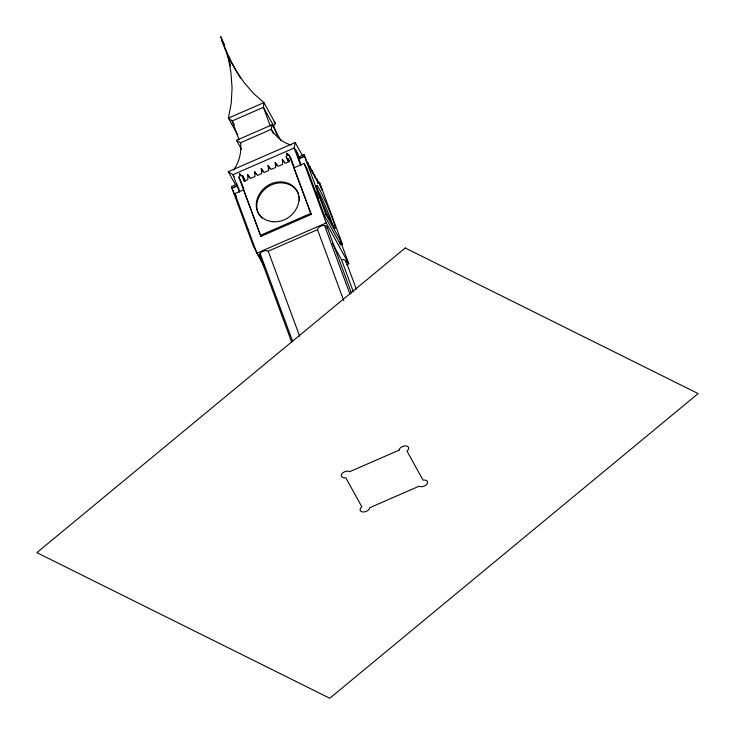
<?xml version="1.0" encoding="UTF-8"?>
<svg xmlns="http://www.w3.org/2000/svg" width="735" height="735" viewBox="0 0 735 735"><rect width="100%" height="100%" fill="white"/><g stroke="black" fill="none" stroke-linecap="round" stroke-linejoin="round"><path stroke-width="1.1" d="M235.365 184.531L228.273 171.705L295.204 142.526L294.202 147.983L300.688 165.513M241.466 149.334L236.477 140.311L272.18 124.739L271.206 129.378L273.42 133.384M294.579 168.113L291.078 158.65L289.204 155.269L286.723 153.211L286.907 155.544L286.154 156.711L286.769 158.374L288.258 158.732L289.296 161.535L285.198 163.317L282.359 159.33L282.653 164.429L278.326 166.312L275.175 162.463L275.68 167.47L271.215 169.417L268.082 165.55L268.551 170.575L264.297 172.431L261.256 168.526L261.715 173.552L257.434 175.417L254.485 171.485L254.999 176.483L250.598 178.403L247.64 174.461L247.934 179.56L244.094 181.242L242.614 175.628L240.933 175.298L239.702 173.708L239.803 175.83L238.866 177.355L260.888 236.385L311.272 214.418L294.037 167.828L304.161 163.418L307 168.545L324.236 215.134L340.673 244.838L342.372 244.103L320.855 185.946L319.367 182.363L317.456 183.199M242.614 175.628L244.479 179.009L244.81 181.499L242.936 178.118M301.038 165.109L298.3 157.152L304.033 154.644L307.496 163.593L308.746 165.862L307.533 162.169L309.619 167.433L311.052 170.024L309.766 166.202L311.851 171.466L313.239 173.984L311.971 170.198L314.084 175.509L315.471 178.017L314.194 174.223L316.344 179.588L317.796 182.216L316.509 178.403L322.233 190.246L319.367 182.363M342.372 244.103L325.936 214.399L304.033 154.644M233.675 170.015C239.242 162.159 241.622 152.264 240.611 142.719L236.477 140.311M277.049 135.084L273.604 125.768L275.506 123.572L263.911 102.624L253.575 93.492L244.084 82.522L235.494 69.77L227.85 55.309L230.845 71.8L232.076 87.759L231.249 103.222L228.374 118.124L237.754 135.084M220.693 36.879L224.193 44.697L223.697 44.256M230.386 65.966C231.231 63.458 216.862 29.069 224.193 44.697M223.155 42.621L222.126 41.417M222.962 42.915L220.978 36.75M223.082 43.319L230.753 61.143L240.464 78.204M223.458 43.365L223.909 44.817M240.611 142.719L271.206 129.378C275.818 136.6 282.69 142.728 291.106 144.97M264.481 266.355L253.529 246.556L232.021 188.399L231.497 186.571L237.24 184.062M298.796 158.668L304.538 156.169M298.732 158.87L304.465 156.371M231.994 188.123L237.736 185.624L232.021 188.399M263.525 265.105L256.91 253.152L234.888 193.617L243.652 189.795L260.888 236.385M260.337 235.393L310.721 213.416L311.272 214.418M324.236 215.134L325.936 214.399M256.91 253.152L326.184 222.953L348.785 263.782L346.681 264.701M260.273 256.552A5.026 3.078 -20.3 0 1 261.715 251.995A5.026 3.078 -20.3 0 1 268.211 251.186L317.52 229.688A5.026 3.078 -20.3 0 1 323.023 225.47A5.026 3.078 -20.3 0 1 327.066 228.466M228.273 171.705L233.004 174.664L234.116 176.666M274.054 121.973L275.506 123.572M295.204 142.526L302.59 155.875M295.341 149.205L298.079 154.157M299.558 157.657L294.202 147.983L233.004 174.664L239.491 192.193M273.604 125.768L263.406 107.338L263.911 102.624L228.374 118.124L232.141 120.963L234.29 124.849M272.18 124.739L281.055 140.78M286.723 153.211L288.12 155.746M288.258 158.732L289.195 160.423M286.154 156.711L287.55 159.256M286.769 158.374L288.635 161.755L288.019 160.101M332.615 243.625L341.481 259.666L353.416 291.924M282.359 159.33L283.765 161.865M275.175 162.463L277.049 165.844M268.082 165.55L269.956 168.94M261.256 168.526L263.13 171.907M254.485 171.485L255.881 174.02M247.64 174.461L249.514 177.852M243.202 177.236L245.077 180.617M239.702 173.708L241.108 176.244M238.866 177.355L240.74 180.746M234.888 193.617L236.44 196.42M298.3 157.152L299.154 159.302M231.497 186.571L232.462 188.996M340.525 241.457L348.785 263.782M339.496 241.668L340.673 244.838M345.983 261.256L356.328 289.213M304.161 163.418L326.184 222.953M327.158 227.391L351.431 292.989M324.539 225.452L350.007 294.285M317.52 229.688L343.778 300.67M289.204 155.269L310.721 213.416M270.305 125.979L263.406 107.338L232.141 120.963L239.04 139.613M268.211 251.186L299.641 336.143M241.126 181.784L243.818 189.06M238.149 186.947L239.307 190.099M260.153 253.529L292.769 341.72M259.712 255.688L291.538 341.72M233.059 190.319L234.649 194.959M341.481 259.666A5.026 3.078 -20.3 0 1 346.02 262.303M248.154 230.597A25.165 1.847 66.4 0 1 247.043 227.694M246.703 226.793A25.165 1.847 66.4 0 1 245.591 223.679M318.742 198.68A25.027 1.837 66.4 0 1 317.639 195.786M317.235 194.674A25.027 1.837 66.4 0 1 316.188 191.66M333.258 226.858A25.165 1.847 66.4 0 0 322.105 198.808A20.111 1.479 66.4 0 0 317.162 188.996M316.197 187.416A20.111 1.479 66.4 0 1 316.647 188.123M299.246 196.75A25.165 19.827 -29 0 1 299.485 200.655M298.493 193.976A25.165 19.827 -29 0 0 283.131 182.969A20.111 15.839 -29 0 0 262.34 191.725A25.027 19.716 -29 0 0 262.193 218.111M405.242 247.989L36.869 552.656L329.758 698.25L698.131 393.583L405.242 247.989M399.077 450.16L349.768 471.659A5.026 3.078 -20.3 0 0 341.702 474.001A5.026 3.078 -20.3 0 0 345.762 477.75L361.85 506.819A5.026 3.078 -20.3 0 0 362.704 511.964A5.026 3.078 -20.3 0 0 369.723 507.729L419.033 486.23A5.026 3.078 -20.3 0 0 427.099 483.887A5.026 3.078 -20.3 0 0 423.038 480.139L406.96 451.069A5.026 3.078 -20.3 0 0 406.097 445.924A5.026 3.078 -20.3 0 0 399.077 450.16M316.96 185.606A25.027 1.837 66.4 0 0 328.435 216.632A20.111 1.479 66.4 0 0 335.087 228.567A25.165 1.847 66.4 0 0 323.804 198.073A20.111 1.479 66.4 0 0 316.96 185.606M273.264 221.75A20.111 15.839 -29 0 0 293.862 212.461A25.165 19.827 -29 0 0 282.58 181.968A20.111 15.839 -29 0 0 261.789 190.732A25.027 19.716 -29 0 0 273.264 221.75"/></g></svg>
